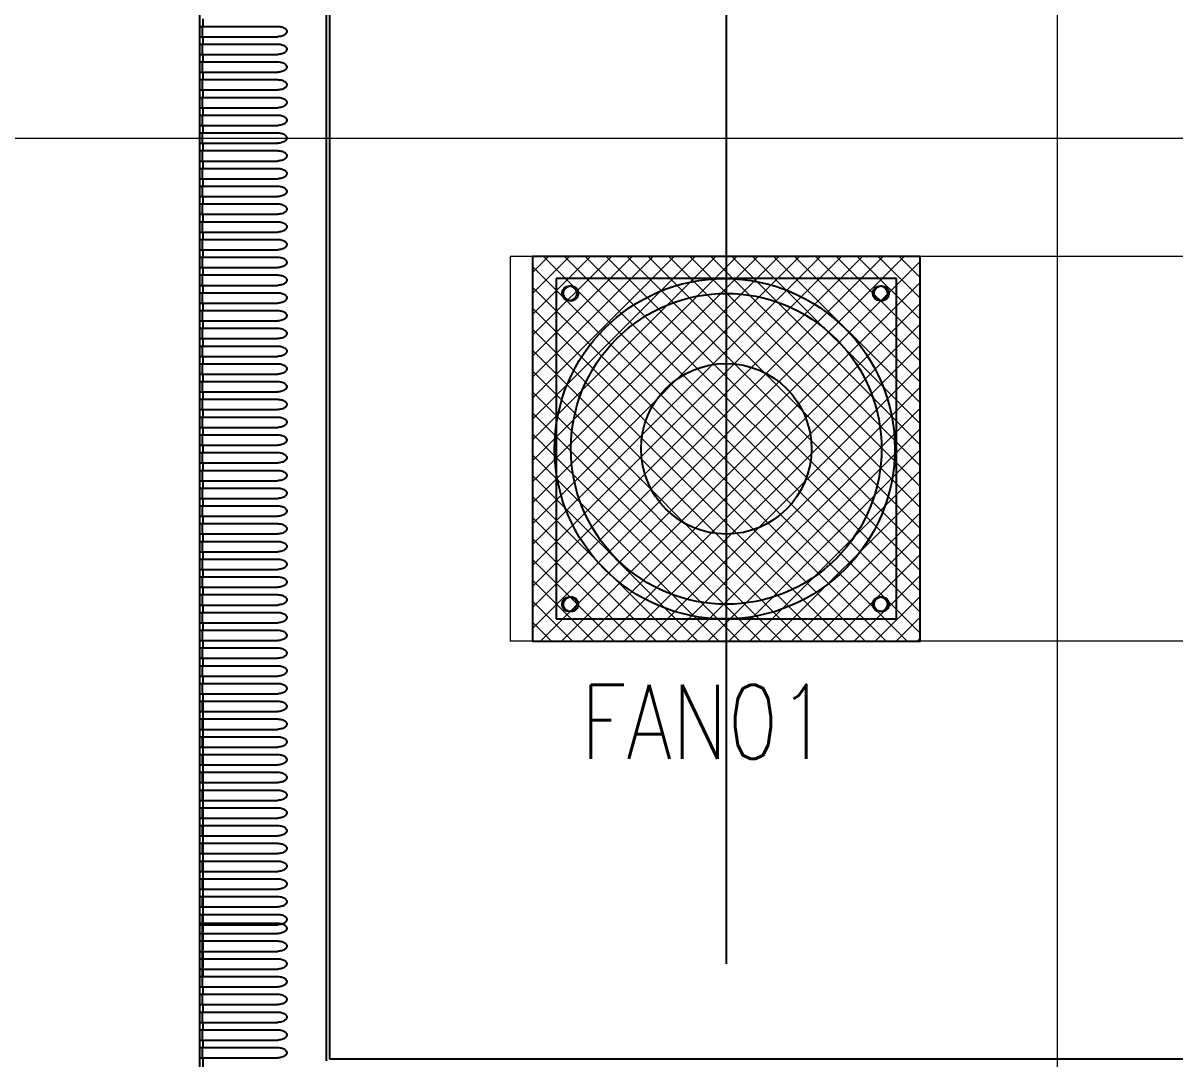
# Model space of a CAD drawing. Extents: x 81444 to 119867, y -54538 to -28747.
# Drawn here: x 84426 to 84815.3, y -39434.8 to -39084.8 of the extents above; entities that cross this region are included whole.
import ezdxf
from ezdxf.lldxf.tags import DXFTag

# ---------------------------------------------------------------- set-up
doc = ezdxf.new("R2010")
doc.units = 0
doc.header["$LTSCALE"] = 100
doc.header["$MEASUREMENT"] = 0
doc.layers.add('CABINET', color=7, linetype='Continuous')
doc.styles.add('ROMANS', font='romans', dxfattribs={"width": 0.8, "height": 2})
tags = doc.linetypes.add('CENTER', pattern=[2, 1.25, -0.25, 0.25, -0.25]).pattern_tags.tags
tags[10:11] = [DXFTag(74, 4), DXFTag(75, 0), DXFTag(340, '0'), DXFTag(46, 1.0), DXFTag(50, 0.0), DXFTag(44, 0.0), DXFTag(45, 0.0)]
tags[8:9] = [DXFTag(74, 4), DXFTag(75, 0), DXFTag(340, '0'), DXFTag(46, 1.0), DXFTag(50, 0.0), DXFTag(44, 0.0), DXFTag(45, 0.0)]
tags[6:7] = [DXFTag(74, 4), DXFTag(75, 0), DXFTag(340, '0'), DXFTag(46, 1.0), DXFTag(50, 0.0), DXFTag(44, 0.0), DXFTag(45, 0.0)]
tags[4:5] = [DXFTag(74, 4), DXFTag(75, 0), DXFTag(340, '0'), DXFTag(46, 1.0), DXFTag(50, 0.0), DXFTag(44, 0.0), DXFTag(45, 0.0)]
tags = doc.linetypes.add('HIDDEN', pattern=[0.375, 0.25, -0.125]).pattern_tags.tags
tags[6:7] = [DXFTag(74, 4), DXFTag(75, 0), DXFTag(340, '0'), DXFTag(46, 1.0), DXFTag(50, 0.0), DXFTag(44, 0.0), DXFTag(45, 0.0)]
tags[4:5] = [DXFTag(74, 4), DXFTag(75, 0), DXFTag(340, '0'), DXFTag(46, 1.0), DXFTag(50, 0.0), DXFTag(44, 0.0), DXFTag(45, 0.0)]

# ---------------------------------------------------------------- blocks, each defined once
blk = doc.blocks.new('风机')
at = {"color": 3}
for p, q in [((0, 0), (0, -115)), ((115, 0), (0, 0)), ((115, -115), (115, 0)), ((0, -115), (115, -115))]:
    blk.add_line(p, q, dxfattribs=at)
for centre, major_axis, start_param, end_param in [((5, -5), (1.77, 1.77), 2.356194490187731, 8.639379797367317), ((110, -5), (1.77, 1.77), 2.356194490188677, 8.639379797368264), ((57.5, -57.5), (37.12, 37.12), 2.356194490192193, 8.63937979737178), ((5, -110), (-1.77, 1.77), 0.785398, 7.068583), ((110, -110), (-1.77, 1.77), 0.785398, 7.068583)]:
    blk.add_ellipse(centre, major_axis=major_axis, ratio=1, start_param=start_param, end_param=end_param, dxfattribs=at)

msp = doc.modelspace()

# ---------------------------------------------------------------- hatches: boundary and pattern name
at = {"linetype": 'HIDDEN', "lineweight": 20}
h = msp.add_hatch(dxfattribs=at)
h.set_pattern_fill('ANSI37', color=256, scale=40, angle=180, style=2)
h.set_pattern_definition([(225, (80519.186, -20472.1636), (3.5355339, -3.5355339), []), (315, (80519.186, -20472.1636), (3.5355339, 3.5355339), [])])
h.paths.add_polyline_path([(84729.15, -39163.66), (84598.15, -39163.66), (84598.15, -39293.66), (84729.15, -39293.66)])

# ---------------------------------------------------------------- linework, layer by layer
at = {"color": 1, "linetype": 'CENTER', "lineweight": 20}
for p, q in [((84775.65, -39604.07), (84775.65, -38660.23)), ((84336.98, -39123.69), (85208.62, -39123.69))]:
    msp.add_line(p, q, dxfattribs=at)
at = {"color": 7, "linetype": 'Continuous'}
for p, q in [((84485.65, -38769.69), (84485.65, -39477.69)), ((84528.44, -38811.98), (84528.44, -39435.4)), ((84529.54, -38812.58), (84529.54, -39434.8)), ((84486.75, -39083.44), (84486.75, -39085.94)), ((84485.65, -39085.94), (84512.06, -39085.94)), ((84486.65, -39089.44), (84486.65, -39085.94)), ((84485.65, -39089.44), (84512.06, -39089.44)), ((84486.75, -39089.44), (84486.75, -39091.94)), ((84485.65, -39091.94), (84512.06, -39091.94)), ((84486.65, -39095.44), (84486.65, -39091.94)), ((84485.65, -39095.44), (84512.06, -39095.44)), ((84485.65, -39097.94), (84512.06, -39097.94)), ((84486.65, -39101.44), (84486.65, -39097.94)), ((84486.75, -39095.44), (84486.75, -39097.94)), ((84485.65, -39101.44), (84512.06, -39101.44)), ((84486.75, -39101.44), (84486.75, -39103.94)), ((84485.65, -39103.94), (84512.06, -39103.94)), ((84486.65, -39107.44), (84486.65, -39103.94)), ((84485.65, -39107.44), (84512.06, -39107.44)), ((84485.65, -39109.94), (84512.06, -39109.94)), ((84486.65, -39113.44), (84486.65, -39109.94)), ((84486.75, -39107.44), (84486.75, -39109.94)), ((84485.65, -39113.44), (84512.06, -39113.44)), ((84486.75, -39113.44), (84486.75, -39115.94)), ((84485.65, -39115.94), (84512.06, -39115.94)), ((84486.65, -39119.44), (84486.65, -39115.94)), ((84485.65, -39119.44), (84512.06, -39119.44)), ((84485.65, -39121.94), (84512.06, -39121.94)), ((84486.65, -39125.44), (84486.65, -39121.94)), ((84486.75, -39119.44), (84486.75, -39121.94)), ((84485.65, -39125.44), (84512.06, -39125.44)), ((84486.75, -39125.44), (84486.75, -39127.94)), ((84485.65, -39127.94), (84512.06, -39127.94)), ((84486.65, -39131.44), (84486.65, -39127.94)), ((84485.65, -39131.44), (84512.06, -39131.44)), ((84485.65, -39133.94), (84512.06, -39133.94)), ((84486.65, -39137.44), (84486.65, -39133.94)), ((84486.75, -39131.44), (84486.75, -39133.94)), ((84485.65, -39137.44), (84512.06, -39137.44)), ((84486.75, -39137.44), (84486.75, -39139.94)), ((84485.65, -39139.94), (84512.06, -39139.94)), ((84486.65, -39143.44), (84486.65, -39139.94)), ((84485.65, -39143.44), (84512.06, -39143.44)), ((84486.75, -39143.44), (84486.75, -39145.94)), ((84485.65, -39145.94), (84512.06, -39145.94)), ((84485.65, -39149.44), (84512.06, -39149.44)), ((84486.65, -39149.44), (84486.65, -39145.94)), ((84486.75, -39149.44), (84486.75, -39151.94)), ((84485.65, -39151.94), (84512.06, -39151.94)), ((84486.65, -39155.44), (84486.65, -39151.94)), ((84485.65, -39155.44), (84512.06, -39155.44)), ((84486.75, -39155.44), (84486.75, -39157.94)), ((84485.65, -39157.94), (84512.06, -39157.94)), ((84485.65, -39161.44), (84512.06, -39161.44)), ((84486.65, -39161.44), (84486.65, -39157.94)), ((84486.75, -39161.44), (84486.75, -39163.94)), ((84485.65, -39163.94), (84512.06, -39163.94)), ((84486.65, -39167.44), (84486.65, -39163.94)), ((84485.65, -39167.44), (84512.06, -39167.44)), ((84486.75, -39167.44), (84486.75, -39169.94)), ((84486.75, -39167.44), (84486.75, -39169.94)), ((84485.65, -39169.94), (84512.06, -39169.94)), ((84485.65, -39169.94), (84512.06, -39169.94)), ((84486.65, -39173.44), (84486.65, -39169.94)), ((84486.65, -39173.44), (84486.65, -39169.94)), ((84485.65, -39173.44), (84512.06, -39173.44)), ((84485.65, -39173.44), (84512.06, -39173.44)), ((84485.65, -39175.94), (84512.06, -39175.94)), ((84485.65, -39175.94), (84512.06, -39175.94)), ((84486.65, -39179.44), (84486.65, -39175.94)), ((84486.65, -39179.44), (84486.65, -39175.94)), ((84486.75, -39173.44), (84486.75, -39175.94)), ((84486.75, -39173.44), (84486.75, -39175.94)), ((84485.65, -39179.44), (84512.06, -39179.44)), ((84485.65, -39179.44), (84512.06, -39179.44)), ((84486.75, -39179.44), (84486.75, -39181.94)), ((84486.75, -39179.44), (84486.75, -39181.94)), ((84485.65, -39181.94), (84512.06, -39181.94)), ((84486.65, -39185.44), (84486.65, -39181.94)), ((84485.65, -39185.44), (84512.06, -39185.44)), ((84485.65, -39187.94), (84512.06, -39187.94)), ((84486.65, -39191.44), (84486.65, -39187.94)), ((84486.75, -39185.44), (84486.75, -39187.94)), ((84485.65, -39191.44), (84512.06, -39191.44)), ((84486.75, -39191.44), (84486.75, -39193.94)), ((84485.65, -39193.94), (84512.06, -39193.94)), ((84486.65, -39197.44), (84486.65, -39193.94)), ((84485.65, -39197.44), (84512.06, -39197.44)), ((84485.65, -39199.94), (84512.06, -39199.94)), ((84486.65, -39203.44), (84486.65, -39199.94)), ((84486.75, -39197.44), (84486.75, -39199.94)), ((84485.65, -39203.44), (84512.06, -39203.44)), ((84486.75, -39203.44), (84486.75, -39205.94)), ((84485.65, -39205.94), (84512.06, -39205.94)), ((84486.65, -39209.44), (84486.65, -39205.94)), ((84485.65, -39209.44), (84512.06, -39209.44)), ((84485.65, -39211.94), (84512.06, -39211.94)), ((84486.65, -39215.44), (84486.65, -39211.94)), ((84486.75, -39209.44), (84486.75, -39211.94)), ((84485.65, -39215.44), (84512.06, -39215.44)), ((84486.75, -39215.44), (84486.75, -39217.94)), ((84485.65, -39217.94), (84512.06, -39217.94)), ((84486.65, -39221.44), (84486.65, -39217.94)), ((84485.65, -39221.44), (84512.06, -39221.44)), ((84486.75, -39221.44), (84486.75, -39223.94)), ((84485.65, -39223.94), (84512.06, -39223.94)), ((84485.65, -39227.44), (84512.06, -39227.44)), ((84486.65, -39227.44), (84486.65, -39223.94)), ((84486.75, -39227.44), (84486.75, -39229.94)), ((84485.65, -39229.94), (84512.06, -39229.94)), ((84486.65, -39233.44), (84486.65, -39229.94)), ((84485.65, -39233.44), (84512.06, -39233.44)), ((84486.75, -39233.44), (84486.75, -39235.94)), ((84485.65, -39235.94), (84512.06, -39235.94)), ((84486.65, -39239.44), (84486.65, -39235.94)), ((84485.65, -39239.44), (84512.06, -39239.44)), ((84485.65, -39241.94), (84512.06, -39241.94)), ((84486.65, -39245.44), (84486.65, -39241.94)), ((84486.75, -39239.44), (84486.75, -39241.94)), ((84485.65, -39245.44), (84512.06, -39245.44)), ((84486.75, -39245.44), (84486.75, -39247.94)), ((84485.65, -39247.94), (84512.06, -39247.94)), ((84486.65, -39251.44), (84486.65, -39247.94)), ((84485.65, -39251.44), (84512.06, -39251.44)), ((84485.65, -39253.94), (84512.06, -39253.94)), ((84486.65, -39257.44), (84486.65, -39253.94)), ((84486.75, -39251.44), (84486.75, -39253.94)), ((84485.65, -39257.44), (84512.06, -39257.44)), ((84486.75, -39257.44), (84486.75, -39259.94)), ((84485.65, -39259.94), (84512.06, -39259.94)), ((84486.65, -39263.44), (84486.65, -39259.94)), ((84485.65, -39263.44), (84512.06, -39263.44)), ((84485.65, -39265.94), (84512.06, -39265.94)), ((84486.65, -39269.44), (84486.65, -39265.94)), ((84486.75, -39263.44), (84486.75, -39265.94)), ((84485.65, -39269.44), (84512.06, -39269.44)), ((84486.75, -39269.44), (84486.75, -39271.94)), ((84485.65, -39271.94), (84512.06, -39271.94)), ((84486.65, -39275.44), (84486.65, -39271.94)), ((84485.65, -39275.44), (84512.06, -39275.44)), ((84485.65, -39277.94), (84512.06, -39277.94)), ((84486.65, -39281.44), (84486.65, -39277.94)), ((84486.75, -39275.44), (84486.75, -39277.94)), ((84485.65, -39281.44), (84512.06, -39281.44)), ((84486.75, -39281.44), (84486.75, -39283.94)), ((84485.65, -39283.94), (84512.06, -39283.94)), ((84486.65, -39287.44), (84486.65, -39283.94)), ((84485.65, -39287.44), (84512.06, -39287.44)), ((84485.65, -39289.94), (84512.06, -39289.94)), ((84486.65, -39293.44), (84486.65, -39289.94)), ((84486.75, -39287.44), (84486.75, -39289.94)), ((84485.65, -39293.44), (84512.06, -39293.44)), ((84486.75, -39293.44), (84486.75, -39295.94)), ((84485.65, -39295.94), (84512.06, -39295.94)), ((84486.65, -39299.44), (84486.65, -39295.94)), ((84485.65, -39299.44), (84512.06, -39299.44)), ((84486.75, -39299.44), (84486.75, -39301.94)), ((84485.65, -39301.94), (84512.06, -39301.94)), ((84485.65, -39305.44), (84512.06, -39305.44)), ((84486.65, -39305.44), (84486.65, -39301.94)), ((84486.75, -39305.44), (84486.75, -39307.94)), ((84485.65, -39307.94), (84512.06, -39307.94)), ((84486.65, -39311.44), (84486.65, -39307.94)), ((84485.65, -39311.44), (84512.06, -39311.44)), ((84486.75, -39311.44), (84486.75, -39388.94)), ((84485.65, -39313.94), (84512.06, -39313.94)), ((84486.65, -39317.44), (84486.65, -39313.94)), ((84485.65, -39317.44), (84512.06, -39317.44)), ((84485.65, -39319.94), (84512.06, -39319.94)), ((84486.65, -39323.44), (84486.65, -39319.94)), ((84486.75, -39317.44), (84486.75, -39319.94)), ((84485.65, -39323.44), (84512.06, -39323.44)), ((84486.75, -39323.44), (84486.75, -39325.94)), ((84485.65, -39325.94), (84512.06, -39325.94)), ((84486.65, -39329.44), (84486.65, -39325.94)), ((84485.65, -39329.44), (84512.06, -39329.44)), ((84485.65, -39331.94), (84512.06, -39331.94)), ((84486.65, -39335.44), (84486.65, -39331.94)), ((84486.75, -39329.44), (84486.75, -39331.94)), ((84485.65, -39335.44), (84512.06, -39335.44)), ((84486.75, -39335.44), (84486.75, -39337.94)), ((84485.65, -39337.94), (84512.06, -39337.94)), ((84486.65, -39341.44), (84486.65, -39337.94)), ((84485.65, -39341.44), (84512.06, -39341.44)), ((84485.65, -39343.94), (84512.06, -39343.94)), ((84486.65, -39347.44), (84486.65, -39343.94)), ((84486.75, -39341.44), (84486.75, -39343.94)), ((84485.65, -39347.44), (84512.06, -39347.44)), ((84486.75, -39347.44), (84486.75, -39349.94)), ((84485.65, -39349.94), (84512.06, -39349.94)), ((84486.65, -39353.44), (84486.65, -39349.94)), ((84485.65, -39353.44), (84512.06, -39353.44)), ((84485.65, -39355.94), (84512.06, -39355.94)), ((84486.65, -39359.44), (84486.65, -39355.94)), ((84486.75, -39353.44), (84486.75, -39355.94)), ((84485.65, -39359.44), (84512.06, -39359.44)), ((84485.65, -39361.94), (84512.06, -39361.94)), ((84486.65, -39365.44), (84486.65, -39361.94)), ((84485.65, -39365.44), (84512.06, -39365.44)), ((84486.75, -39365.44), (84486.75, -39367.94)), ((84485.65, -39367.94), (84512.06, -39367.94)), ((84485.65, -39371.44), (84512.06, -39371.44)), ((84486.65, -39371.44), (84486.65, -39367.94)), ((84486.75, -39371.44), (84486.75, -39373.94)), ((84485.65, -39373.94), (84512.06, -39373.94)), ((84486.65, -39377.44), (84486.65, -39373.94)), ((84485.65, -39377.44), (84512.06, -39377.44)), ((84486.75, -39377.44), (84486.75, -39379.94)), ((84485.65, -39379.94), (84512.06, -39379.94)), ((84486.65, -39383.44), (84486.65, -39379.94)), ((84485.65, -39383.44), (84512.06, -39383.44)), ((84485.65, -39385.94), (84512.06, -39385.94)), ((84486.65, -39389.44), (84486.65, -39385.94)), ((84486.75, -39383.44), (84486.75, -39385.94)), ((84485.65, -39388.94), (84512.06, -39388.94)), ((84485.65, -39389.44), (84512.06, -39389.44)), ((84486.65, -39392.44), (84486.65, -39388.94)), ((84486.75, -39389.44), (84486.75, -39391.94)), ((84485.65, -39392.44), (84512.06, -39392.44)), ((84485.65, -39394.94), (84512.06, -39394.94)), ((84486.65, -39395.44), (84486.65, -39391.94)), ((84486.65, -39398.44), (84486.65, -39394.94)), ((84486.75, -39392.44), (84486.75, -39394.94)), ((84485.65, -39398.44), (84512.06, -39398.44)), ((84486.65, -39401.44), (84486.65, -39397.94)), ((84486.75, -39395.44), (84486.75, -39397.94)), ((84486.75, -39398.44), (84486.75, -39400.94)), ((84485.65, -39400.94), (84512.06, -39400.94)), ((84486.65, -39404.44), (84486.65, -39400.94)), ((84486.75, -39401.44), (84486.75, -39403.94)), ((84485.65, -39404.44), (84512.06, -39404.44)), ((84486.65, -39407.44), (84486.65, -39403.94)), ((84486.75, -39404.44), (84486.75, -39406.94)), ((84485.65, -39406.94), (84512.06, -39406.94)), ((84485.65, -39410.44), (84512.06, -39410.44)), ((84486.65, -39410.44), (84486.65, -39406.94)), ((84486.75, -39410.44), (84486.75, -39412.94)), ((84485.65, -39412.94), (84512.06, -39412.94)), ((84486.65, -39416.44), (84486.65, -39412.94)), ((84485.65, -39416.44), (84512.06, -39416.44)), ((84486.75, -39416.44), (84486.75, -39418.94)), ((84485.65, -39418.94), (84512.06, -39418.94)), ((84486.65, -39422.44), (84486.65, -39418.94)), ((84485.65, -39422.44), (84512.06, -39422.44)), ((84485.65, -39424.94), (84512.06, -39424.94)), ((84486.65, -39428.44), (84486.65, -39424.94)), ((84486.75, -39422.44), (84486.75, -39424.94)), ((84485.65, -39428.44), (84512.06, -39428.44)), ((84486.75, -39428.44), (84486.75, -39430.94)), ((84485.65, -39430.94), (84512.06, -39430.94)), ((84486.65, -39434.44), (84486.65, -39430.94)), ((84485.65, -39434.44), (84512.06, -39434.44)), ((84486.75, -39434.44), (84486.75, -39477.09)), ((84529.54, -39434.8), (85021.75, -39434.8))]:
    msp.add_line(p, q, dxfattribs=at)
at = {"color": 5, "linetype": 'HIDDEN', "lineweight": 15, "ltscale": 30}
for p, q in [((84590.65, -39163.66), (84590.65, -39293.66)), ((84960.65, -39163.66), (84590.65, -39163.66)), ((84960.65, -39293.66), (84590.65, -39293.66))]:
    msp.add_line(p, q, dxfattribs=at)
at = {"linetype": 'HIDDEN'}
msp.add_lwpolyline([(84729.15, -39163.66), (84598.15, -39163.66), (84598.15, -39293.66), (84729.15, -39293.66)], close=True, dxfattribs=at)
at = {"color": 7, "linetype": 'HIDDEN'}
for centre, radius in [((84663.15, -39228.66), 57.5), ((84610.65, -39176.16), 2.5), ((84715.65, -39176.16), 2.5), ((84610.65, -39281.16), 2.5), ((84715.65, -39281.16), 2.5)]:
    msp.add_circle(centre, radius, dxfattribs=at)
at = {"color": 7, "linetype": 'Continuous', "start_tangent": (0.999961, -0.008789), "end_tangent": (-0.999962, -0.008666)}
for points in [[(84512.06, -39085.94), (84512.84, -39086), (84513.54, -39086.16), (84514.15, -39086.42), (84514.65, -39086.78), (84514.99, -39087.24), (84515.09, -39087.76), (84514.93, -39088.26), (84514.57, -39088.67), (84514.08, -39088.99), (84513.49, -39089.23), (84512.81, -39089.38), (84512.06, -39089.44)], [(84512.06, -39091.94), (84512.84, -39092), (84513.54, -39092.16), (84514.15, -39092.42), (84514.65, -39092.78), (84514.99, -39093.24), (84515.09, -39093.76), (84514.93, -39094.26), (84514.57, -39094.67), (84514.08, -39094.99), (84513.49, -39095.23), (84512.81, -39095.38), (84512.06, -39095.44)], [(84512.06, -39097.94), (84512.84, -39098), (84513.54, -39098.16), (84514.15, -39098.42), (84514.65, -39098.78), (84514.99, -39099.24), (84515.09, -39099.76), (84514.93, -39100.26), (84514.57, -39100.67), (84514.08, -39100.99), (84513.49, -39101.23), (84512.81, -39101.38), (84512.06, -39101.44)], [(84512.06, -39103.94), (84512.84, -39104), (84513.54, -39104.16), (84514.15, -39104.42), (84514.65, -39104.78), (84514.99, -39105.24), (84515.09, -39105.76), (84514.93, -39106.26), (84514.57, -39106.67), (84514.08, -39106.99), (84513.49, -39107.23), (84512.81, -39107.38), (84512.06, -39107.44)], [(84512.06, -39109.94), (84512.84, -39110), (84513.54, -39110.16), (84514.15, -39110.42), (84514.65, -39110.78), (84514.99, -39111.24), (84515.09, -39111.76), (84514.93, -39112.26), (84514.57, -39112.67), (84514.08, -39112.99), (84513.49, -39113.23), (84512.81, -39113.38), (84512.06, -39113.44)], [(84512.06, -39115.94), (84512.84, -39116), (84513.54, -39116.16), (84514.15, -39116.42), (84514.65, -39116.78), (84514.99, -39117.24), (84515.09, -39117.76), (84514.93, -39118.26), (84514.57, -39118.67), (84514.08, -39118.99), (84513.49, -39119.23), (84512.81, -39119.38), (84512.06, -39119.44)], [(84512.06, -39121.94), (84512.84, -39122), (84513.54, -39122.16), (84514.15, -39122.42), (84514.65, -39122.78), (84514.99, -39123.24), (84515.09, -39123.76), (84514.93, -39124.26), (84514.57, -39124.67), (84514.08, -39124.99), (84513.49, -39125.23), (84512.81, -39125.38), (84512.06, -39125.44)], [(84512.06, -39127.94), (84512.84, -39128), (84513.54, -39128.16), (84514.15, -39128.42), (84514.65, -39128.78), (84514.99, -39129.24), (84515.09, -39129.76), (84514.93, -39130.26), (84514.57, -39130.67), (84514.08, -39130.99), (84513.49, -39131.23), (84512.81, -39131.38), (84512.06, -39131.44)], [(84512.06, -39133.94), (84512.84, -39134), (84513.54, -39134.16), (84514.15, -39134.42), (84514.65, -39134.78), (84514.99, -39135.24), (84515.09, -39135.76), (84514.93, -39136.26), (84514.57, -39136.67), (84514.08, -39136.99), (84513.49, -39137.23), (84512.81, -39137.38), (84512.06, -39137.44)], [(84512.06, -39139.94), (84512.84, -39140), (84513.54, -39140.16), (84514.15, -39140.42), (84514.65, -39140.78), (84514.99, -39141.24), (84515.09, -39141.76), (84514.93, -39142.26), (84514.57, -39142.67), (84514.08, -39142.99), (84513.49, -39143.23), (84512.81, -39143.38), (84512.06, -39143.44)], [(84512.06, -39145.94), (84512.84, -39146), (84513.54, -39146.16), (84514.15, -39146.42), (84514.65, -39146.78), (84514.99, -39147.24), (84515.09, -39147.76), (84514.93, -39148.26), (84514.57, -39148.67), (84514.08, -39148.99), (84513.49, -39149.23), (84512.81, -39149.38), (84512.06, -39149.44)], [(84512.06, -39151.94), (84512.84, -39152), (84513.54, -39152.16), (84514.15, -39152.42), (84514.65, -39152.78), (84514.99, -39153.24), (84515.09, -39153.76), (84514.93, -39154.26), (84514.57, -39154.67), (84514.08, -39154.99), (84513.49, -39155.23), (84512.81, -39155.38), (84512.06, -39155.44)], [(84512.06, -39157.94), (84512.84, -39158), (84513.54, -39158.16), (84514.15, -39158.42), (84514.65, -39158.78), (84514.99, -39159.24), (84515.09, -39159.76), (84514.93, -39160.26), (84514.57, -39160.67), (84514.08, -39160.99), (84513.49, -39161.23), (84512.81, -39161.38), (84512.06, -39161.44)], [(84512.06, -39163.94), (84512.84, -39164), (84513.54, -39164.16), (84514.15, -39164.42), (84514.65, -39164.78), (84514.99, -39165.24), (84515.09, -39165.76), (84514.93, -39166.26), (84514.57, -39166.67), (84514.08, -39166.99), (84513.49, -39167.23), (84512.81, -39167.38), (84512.06, -39167.44)], [(84512.06, -39169.94), (84512.84, -39170), (84513.54, -39170.16), (84514.15, -39170.42), (84514.65, -39170.78), (84514.99, -39171.24), (84515.09, -39171.76), (84514.93, -39172.26), (84514.57, -39172.67), (84514.08, -39172.99), (84513.49, -39173.23), (84512.81, -39173.38), (84512.06, -39173.44)], [(84512.06, -39169.94), (84512.84, -39170), (84513.54, -39170.16), (84514.15, -39170.42), (84514.65, -39170.78), (84514.99, -39171.24), (84515.09, -39171.76), (84514.93, -39172.26), (84514.57, -39172.67), (84514.08, -39172.99), (84513.49, -39173.23), (84512.81, -39173.38), (84512.06, -39173.44)], [(84512.06, -39175.94), (84512.84, -39176), (84513.54, -39176.16), (84514.15, -39176.42), (84514.65, -39176.78), (84514.99, -39177.24), (84515.09, -39177.76), (84514.93, -39178.26), (84514.57, -39178.67), (84514.08, -39178.99), (84513.49, -39179.23), (84512.81, -39179.38), (84512.06, -39179.44)], [(84512.06, -39175.94), (84512.84, -39176), (84513.54, -39176.16), (84514.15, -39176.42), (84514.65, -39176.78), (84514.99, -39177.24), (84515.09, -39177.76), (84514.93, -39178.26), (84514.57, -39178.67), (84514.08, -39178.99), (84513.49, -39179.23), (84512.81, -39179.38), (84512.06, -39179.44)], [(84512.06, -39181.94), (84512.84, -39182), (84513.54, -39182.16), (84514.15, -39182.42), (84514.65, -39182.78), (84514.99, -39183.24), (84515.09, -39183.76), (84514.93, -39184.26), (84514.57, -39184.67), (84514.08, -39184.99), (84513.49, -39185.23), (84512.81, -39185.38), (84512.06, -39185.44)], [(84512.06, -39187.94), (84512.84, -39188), (84513.54, -39188.16), (84514.15, -39188.42), (84514.65, -39188.78), (84514.99, -39189.24), (84515.09, -39189.76), (84514.93, -39190.26), (84514.57, -39190.67), (84514.08, -39190.99), (84513.49, -39191.23), (84512.81, -39191.38), (84512.06, -39191.44)], [(84512.06, -39193.94), (84512.84, -39194), (84513.54, -39194.16), (84514.15, -39194.42), (84514.65, -39194.78), (84514.99, -39195.24), (84515.09, -39195.76), (84514.93, -39196.26), (84514.57, -39196.67), (84514.08, -39196.99), (84513.49, -39197.23), (84512.81, -39197.38), (84512.06, -39197.44)], [(84512.06, -39199.94), (84512.84, -39200), (84513.54, -39200.16), (84514.15, -39200.42), (84514.65, -39200.78), (84514.99, -39201.24), (84515.09, -39201.76), (84514.93, -39202.26), (84514.57, -39202.67), (84514.08, -39202.99), (84513.49, -39203.23), (84512.81, -39203.38), (84512.06, -39203.44)], [(84512.06, -39205.94), (84512.84, -39206), (84513.54, -39206.16), (84514.15, -39206.42), (84514.65, -39206.78), (84514.99, -39207.24), (84515.09, -39207.76), (84514.93, -39208.26), (84514.57, -39208.67), (84514.08, -39208.99), (84513.49, -39209.23), (84512.81, -39209.38), (84512.06, -39209.44)], [(84512.06, -39211.94), (84512.84, -39212), (84513.54, -39212.16), (84514.15, -39212.42), (84514.65, -39212.78), (84514.99, -39213.24), (84515.09, -39213.76), (84514.93, -39214.26), (84514.57, -39214.67), (84514.08, -39214.99), (84513.49, -39215.23), (84512.81, -39215.38), (84512.06, -39215.44)], [(84512.06, -39217.94), (84512.84, -39218), (84513.54, -39218.16), (84514.15, -39218.42), (84514.65, -39218.78), (84514.99, -39219.24), (84515.09, -39219.76), (84514.93, -39220.26), (84514.57, -39220.67), (84514.08, -39220.99), (84513.49, -39221.23), (84512.81, -39221.38), (84512.06, -39221.44)], [(84512.06, -39223.94), (84512.84, -39224), (84513.54, -39224.16), (84514.15, -39224.42), (84514.65, -39224.78), (84514.99, -39225.24), (84515.09, -39225.76), (84514.93, -39226.26), (84514.57, -39226.67), (84514.08, -39226.99), (84513.49, -39227.23), (84512.81, -39227.38), (84512.06, -39227.44)], [(84512.06, -39229.94), (84512.84, -39230), (84513.54, -39230.16), (84514.15, -39230.42), (84514.65, -39230.78), (84514.99, -39231.24), (84515.09, -39231.76), (84514.93, -39232.26), (84514.57, -39232.67), (84514.08, -39232.99), (84513.49, -39233.23), (84512.81, -39233.38), (84512.06, -39233.44)], [(84512.06, -39235.94), (84512.84, -39236), (84513.54, -39236.16), (84514.15, -39236.42), (84514.65, -39236.78), (84514.99, -39237.24), (84515.09, -39237.76), (84514.93, -39238.26), (84514.57, -39238.67), (84514.08, -39238.99), (84513.49, -39239.23), (84512.81, -39239.38), (84512.06, -39239.44)], [(84512.06, -39241.94), (84512.84, -39242), (84513.54, -39242.16), (84514.15, -39242.42), (84514.65, -39242.78), (84514.99, -39243.24), (84515.09, -39243.76), (84514.93, -39244.26), (84514.57, -39244.67), (84514.08, -39244.99), (84513.49, -39245.23), (84512.81, -39245.38), (84512.06, -39245.44)], [(84512.06, -39247.94), (84512.84, -39248), (84513.54, -39248.16), (84514.15, -39248.42), (84514.65, -39248.78), (84514.99, -39249.24), (84515.09, -39249.76), (84514.93, -39250.26), (84514.57, -39250.67), (84514.08, -39250.99), (84513.49, -39251.23), (84512.81, -39251.38), (84512.06, -39251.44)], [(84512.06, -39253.94), (84512.84, -39254), (84513.54, -39254.16), (84514.15, -39254.42), (84514.65, -39254.78), (84514.99, -39255.24), (84515.09, -39255.76), (84514.93, -39256.26), (84514.57, -39256.67), (84514.08, -39256.99), (84513.49, -39257.23), (84512.81, -39257.38), (84512.06, -39257.44)], [(84512.06, -39259.94), (84512.84, -39260), (84513.54, -39260.16), (84514.15, -39260.42), (84514.65, -39260.78), (84514.99, -39261.24), (84515.09, -39261.76), (84514.93, -39262.26), (84514.57, -39262.67), (84514.08, -39262.99), (84513.49, -39263.23), (84512.81, -39263.38), (84512.06, -39263.44)], [(84512.06, -39265.94), (84512.84, -39266), (84513.54, -39266.16), (84514.15, -39266.42), (84514.65, -39266.78), (84514.99, -39267.24), (84515.09, -39267.76), (84514.93, -39268.26), (84514.57, -39268.67), (84514.08, -39268.99), (84513.49, -39269.23), (84512.81, -39269.38), (84512.06, -39269.44)], [(84512.06, -39271.94), (84512.84, -39272), (84513.54, -39272.16), (84514.15, -39272.42), (84514.65, -39272.78), (84514.99, -39273.24), (84515.09, -39273.76), (84514.93, -39274.26), (84514.57, -39274.67), (84514.08, -39274.99), (84513.49, -39275.23), (84512.81, -39275.38), (84512.06, -39275.44)], [(84512.06, -39277.94), (84512.84, -39278), (84513.54, -39278.16), (84514.15, -39278.42), (84514.65, -39278.78), (84514.99, -39279.24), (84515.09, -39279.76), (84514.93, -39280.26), (84514.57, -39280.67), (84514.08, -39280.99), (84513.49, -39281.23), (84512.81, -39281.38), (84512.06, -39281.44)], [(84512.06, -39283.94), (84512.84, -39284), (84513.54, -39284.16), (84514.15, -39284.42), (84514.65, -39284.78), (84514.99, -39285.24), (84515.09, -39285.76), (84514.93, -39286.26), (84514.57, -39286.67), (84514.08, -39286.99), (84513.49, -39287.23), (84512.81, -39287.38), (84512.06, -39287.44)], [(84512.06, -39289.94), (84512.84, -39290), (84513.54, -39290.16), (84514.15, -39290.42), (84514.65, -39290.78), (84514.99, -39291.24), (84515.09, -39291.76), (84514.93, -39292.26), (84514.57, -39292.67), (84514.08, -39292.99), (84513.49, -39293.23), (84512.81, -39293.38), (84512.06, -39293.44)], [(84512.06, -39295.94), (84512.84, -39296), (84513.54, -39296.16), (84514.15, -39296.42), (84514.65, -39296.78), (84514.99, -39297.24), (84515.09, -39297.76), (84514.93, -39298.26), (84514.57, -39298.67), (84514.08, -39298.99), (84513.49, -39299.23), (84512.81, -39299.38), (84512.06, -39299.44)], [(84512.06, -39301.94), (84512.84, -39302), (84513.54, -39302.16), (84514.15, -39302.42), (84514.65, -39302.78), (84514.99, -39303.24), (84515.09, -39303.76), (84514.93, -39304.26), (84514.57, -39304.67), (84514.08, -39304.99), (84513.49, -39305.23), (84512.81, -39305.38), (84512.06, -39305.44)], [(84512.06, -39307.94), (84512.84, -39308), (84513.54, -39308.16), (84514.15, -39308.42), (84514.65, -39308.78), (84514.99, -39309.24), (84515.09, -39309.76), (84514.93, -39310.26), (84514.57, -39310.67), (84514.08, -39310.99), (84513.49, -39311.23), (84512.81, -39311.38), (84512.06, -39311.44)], [(84512.06, -39313.94), (84512.84, -39314), (84513.54, -39314.16), (84514.15, -39314.42), (84514.65, -39314.78), (84514.99, -39315.24), (84515.09, -39315.76), (84514.93, -39316.26), (84514.57, -39316.67), (84514.08, -39316.99), (84513.49, -39317.23), (84512.81, -39317.38), (84512.06, -39317.44)], [(84512.06, -39319.94), (84512.84, -39320), (84513.54, -39320.16), (84514.15, -39320.42), (84514.65, -39320.78), (84514.99, -39321.24), (84515.09, -39321.76), (84514.93, -39322.26), (84514.57, -39322.67), (84514.08, -39322.99), (84513.49, -39323.23), (84512.81, -39323.38), (84512.06, -39323.44)], [(84512.06, -39325.94), (84512.84, -39326), (84513.54, -39326.16), (84514.15, -39326.42), (84514.65, -39326.78), (84514.99, -39327.24), (84515.09, -39327.76), (84514.93, -39328.26), (84514.57, -39328.67), (84514.08, -39328.99), (84513.49, -39329.23), (84512.81, -39329.38), (84512.06, -39329.44)], [(84512.06, -39331.94), (84512.84, -39332), (84513.54, -39332.16), (84514.15, -39332.42), (84514.65, -39332.78), (84514.99, -39333.24), (84515.09, -39333.76), (84514.93, -39334.26), (84514.57, -39334.67), (84514.08, -39334.99), (84513.49, -39335.23), (84512.81, -39335.38), (84512.06, -39335.44)], [(84512.06, -39337.94), (84512.84, -39338), (84513.54, -39338.16), (84514.15, -39338.42), (84514.65, -39338.78), (84514.99, -39339.24), (84515.09, -39339.76), (84514.93, -39340.26), (84514.57, -39340.67), (84514.08, -39340.99), (84513.49, -39341.23), (84512.81, -39341.38), (84512.06, -39341.44)], [(84512.06, -39343.94), (84512.84, -39344), (84513.54, -39344.16), (84514.15, -39344.42), (84514.65, -39344.78), (84514.99, -39345.24), (84515.09, -39345.76), (84514.93, -39346.26), (84514.57, -39346.67), (84514.08, -39346.99), (84513.49, -39347.23), (84512.81, -39347.38), (84512.06, -39347.44)], [(84512.06, -39349.94), (84512.84, -39350), (84513.54, -39350.16), (84514.15, -39350.42), (84514.65, -39350.78), (84514.99, -39351.24), (84515.09, -39351.76), (84514.93, -39352.26), (84514.57, -39352.67), (84514.08, -39352.99), (84513.49, -39353.23), (84512.81, -39353.38), (84512.06, -39353.44)], [(84512.06, -39355.94), (84512.84, -39356), (84513.54, -39356.16), (84514.15, -39356.42), (84514.65, -39356.78), (84514.99, -39357.24), (84515.09, -39357.76), (84514.93, -39358.26), (84514.57, -39358.67), (84514.08, -39358.99), (84513.49, -39359.23), (84512.81, -39359.38), (84512.06, -39359.44)], [(84512.06, -39361.94), (84512.84, -39362), (84513.54, -39362.16), (84514.15, -39362.42), (84514.65, -39362.78), (84514.99, -39363.24), (84515.09, -39363.76), (84514.93, -39364.26), (84514.57, -39364.67), (84514.08, -39364.99), (84513.49, -39365.23), (84512.81, -39365.38), (84512.06, -39365.44)], [(84512.06, -39367.94), (84512.84, -39368), (84513.54, -39368.16), (84514.15, -39368.42), (84514.65, -39368.78), (84514.99, -39369.24), (84515.09, -39369.76), (84514.93, -39370.26), (84514.57, -39370.67), (84514.08, -39370.99), (84513.49, -39371.23), (84512.81, -39371.38), (84512.06, -39371.44)], [(84512.06, -39373.94), (84512.84, -39374), (84513.54, -39374.16), (84514.15, -39374.42), (84514.65, -39374.78), (84514.99, -39375.24), (84515.09, -39375.76), (84514.93, -39376.26), (84514.57, -39376.67), (84514.08, -39376.99), (84513.49, -39377.23), (84512.81, -39377.38), (84512.06, -39377.44)], [(84512.06, -39379.94), (84512.84, -39380), (84513.54, -39380.16), (84514.15, -39380.42), (84514.65, -39380.78), (84514.99, -39381.24), (84515.09, -39381.76), (84514.93, -39382.26), (84514.57, -39382.67), (84514.08, -39382.99), (84513.49, -39383.23), (84512.81, -39383.38), (84512.06, -39383.44)], [(84512.06, -39385.94), (84512.84, -39386), (84513.54, -39386.16), (84514.15, -39386.42), (84514.65, -39386.78), (84514.99, -39387.24), (84515.09, -39387.76), (84514.93, -39388.26), (84514.57, -39388.67), (84514.08, -39388.99), (84513.49, -39389.23), (84512.81, -39389.38), (84512.06, -39389.44)], [(84512.06, -39388.94), (84512.84, -39389), (84513.54, -39389.16), (84514.15, -39389.42), (84514.65, -39389.78), (84514.99, -39390.24), (84515.09, -39390.76), (84514.93, -39391.26), (84514.57, -39391.67), (84514.08, -39391.99), (84513.49, -39392.23), (84512.81, -39392.38), (84512.06, -39392.44)], [(84512.06, -39394.94), (84512.84, -39395), (84513.54, -39395.16), (84514.15, -39395.42), (84514.65, -39395.78), (84514.99, -39396.24), (84515.09, -39396.76), (84514.93, -39397.26), (84514.57, -39397.67), (84514.08, -39397.99), (84513.49, -39398.23), (84512.81, -39398.38), (84512.06, -39398.44)], [(84512.06, -39400.94), (84512.84, -39401), (84513.54, -39401.16), (84514.15, -39401.42), (84514.65, -39401.78), (84514.99, -39402.24), (84515.09, -39402.76), (84514.93, -39403.26), (84514.57, -39403.67), (84514.08, -39403.99), (84513.49, -39404.23), (84512.81, -39404.38), (84512.06, -39404.44)], [(84512.06, -39406.94), (84512.84, -39407), (84513.54, -39407.16), (84514.15, -39407.42), (84514.65, -39407.78), (84514.99, -39408.24), (84515.09, -39408.76), (84514.93, -39409.26), (84514.57, -39409.67), (84514.08, -39409.99), (84513.49, -39410.23), (84512.81, -39410.38), (84512.06, -39410.44)], [(84512.06, -39412.94), (84512.84, -39413), (84513.54, -39413.16), (84514.15, -39413.42), (84514.65, -39413.78), (84514.99, -39414.24), (84515.09, -39414.76), (84514.93, -39415.26), (84514.57, -39415.67), (84514.08, -39415.99), (84513.49, -39416.23), (84512.81, -39416.38), (84512.06, -39416.44)], [(84512.06, -39418.94), (84512.84, -39419), (84513.54, -39419.16), (84514.15, -39419.42), (84514.65, -39419.78), (84514.99, -39420.24), (84515.09, -39420.76), (84514.93, -39421.26), (84514.57, -39421.67), (84514.08, -39421.99), (84513.49, -39422.23), (84512.81, -39422.38), (84512.06, -39422.44)], [(84512.06, -39424.94), (84512.84, -39425), (84513.54, -39425.16), (84514.15, -39425.42), (84514.65, -39425.78), (84514.99, -39426.24), (84515.09, -39426.76), (84514.93, -39427.26), (84514.57, -39427.67), (84514.08, -39427.99), (84513.49, -39428.23), (84512.81, -39428.38), (84512.06, -39428.44)], [(84512.06, -39430.94), (84512.84, -39431), (84513.54, -39431.16), (84514.15, -39431.42), (84514.65, -39431.78), (84514.99, -39432.24), (84515.09, -39432.76), (84514.93, -39433.26), (84514.57, -39433.67), (84514.08, -39433.99), (84513.49, -39434.23), (84512.81, -39434.38), (84512.06, -39434.44)]]:
    msp.add_spline(points, degree=3, dxfattribs=at)
at = {"layer": 'CABINET', "color": 1, "linetype": 'CENTER'}
msp.add_line((84663.65, -38854.49), (84663.65, -39402.62), dxfattribs=at)
at = {"layer": 'CABINET', "color": 3, "linetype": 'CENTER'}
msp.add_circle((84663.65, -39228.66), 28.81, dxfattribs=at)

# ---------------------------------------------------------------- block references
at = {"color": 3}
msp.add_blockref('风机', (84606.15, -39171.16), dxfattribs=at)

# ---------------------------------------------------------------- texts
at = {"color": 7, "style": 'ROMANS', "width": 0.8}
msp.add_text('FAN01', height=25, dxfattribs=at).set_placement((84614.43, -39333.4))

doc.saveas('drawing.dxf')
